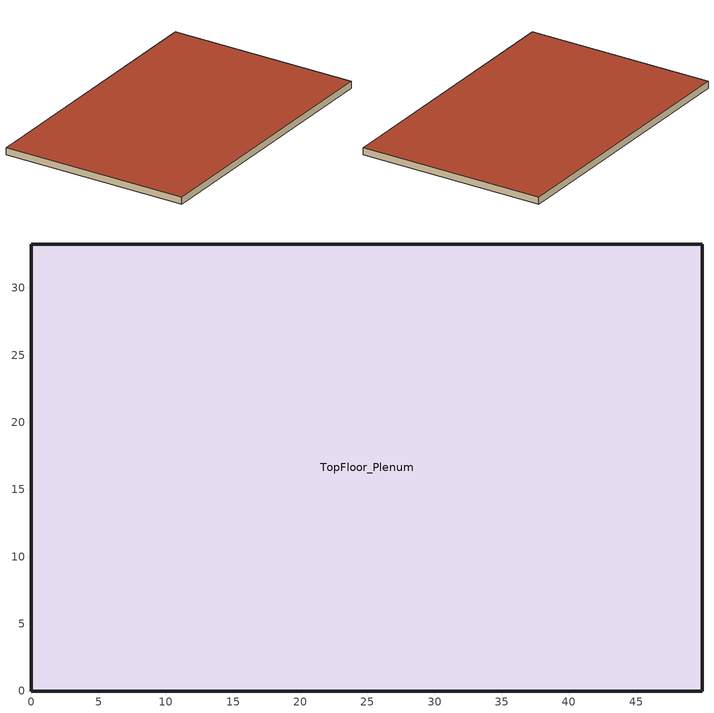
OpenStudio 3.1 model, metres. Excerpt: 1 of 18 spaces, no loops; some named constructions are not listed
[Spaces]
TopFloor_Plenum
 floor to Core_top (TypicalPlenumFloorInterior): 45.34,28.7 45.34,4.57 4.57,4.57 4.57,28.7 z10.67
 floor to Perimeter_top_ZN_1 (TypicalPlenumFloorInterior): 45.34,4.57 49.91,0 0,0 4.57,4.57 z10.67
 floor to Perimeter_top_ZN_2 (TypicalPlenumFloorInterior): 49.91,33.27 49.91,0 45.34,4.57 45.34,28.7 z10.67
 floor to Perimeter_top_ZN_3 (TypicalPlenumFloorInterior): 49.91,33.27 45.34,28.7 4.57,28.7 0,33.27 z10.67
 floor to Perimeter_top_ZN_4 (TypicalPlenumFloorInterior): 0,33.27 4.57,28.7 4.57,4.57 0,0 z10.67
 wall outside (MetalFrameWallU055): 49.91,0 49.91,33.27 0,33.27 0,0 49.91,0 z10.67:11.89
 roof outside (FlatNonresWoodFramingAndOtherRoofU034): 49.91,0 49.91,33.27 0,33.27 0,0 z11.89
[Schedule:Day]
OfficeClgSetptSun: 1, 0, 29.4444, 2, 0, 29.4444, 3, 0, 29.4444, 4, 0, 29.4444, 5, 0, 29.4444, 6, 0, 29.4444, 7, 0, 29.4444, 8, 0, 29.4444, 9, 0, 29.4444, 10, 0, 29.4444, 11, 0, 29.4444, 12, 0, 29.4444, 13, 0, 29.4444, 14, 0, 29.4444, 15, 0, 29.4444, 16, 0, 29.4444, 17, 0, 29.4444, 18, 0, 29.4444, 19, 0, 29.4444, 20, 0, 29.4444, 21, 0, 29.4444, 22, 0, 29.4444, 23, 0, 29.4444, 24, 0, 29.4444
OfficeClgSetptWD: 1, 0, 29.4444, 2, 0, 29.4444, 3, 0, 29.4444, 4, 0, 29.4444, 5, 0, 29.4444, 6, 0, 23.8889, 7, 0, 23.8889, 8, 0, 23.8889, 9, 0, 23.8889, 10, 0, 23.8889, 11, 0, 23.8889, 12, 0, 23.8889, 13, 0, 23.8889, 14, 0, 23.8889, 15, 0, 23.8889, 16, 0, 23.8889, 17, 0, 23.8889, 18, 0, 23.8889, 19, 0, 23.8889, 20, 0, 23.8889, 21, 0, 23.8889, 22, 0, 23.8889, 23, 0, 23.8889, 24, 0, 23.8889
OfficeClgSetptSat: 1, 0, 29.4444, 2, 0, 29.4444, 3, 0, 29.4444, 4, 0, 29.4444, 5, 0, 29.4444, 6, 0, 23.8889, 7, 0, 23.8889, 8, 0, 23.8889, 9, 0, 23.8889, 10, 0, 23.8889, 11, 0, 23.8889, 12, 0, 23.8889, 13, 0, 23.8889, 14, 0, 23.8889, 15, 0, 23.8889, 16, 0, 23.8889, 17, 0, 23.8889, 18, 0, 23.8889, 19, 0, 23.8889, 20, 0, 29.4444, 21, 0, 29.4444, 22, 0, 29.4444, 23, 0, 29.4444, 24, 0, 29.4444
OfficeHtgSetptWD: 1, 0, 15.5556, 2, 0, 15.5556, 3, 0, 15.5556, 4, 0, 15.5556, 5, 0, 15.5556, 6, 0, 21.1111, 7, 0, 21.1111, 8, 0, 21.1111, 9, 0, 21.1111, 10, 0, 21.1111, 11, 0, 21.1111, 12, 0, 21.1111, 13, 0, 21.1111, 14, 0, 21.1111, 15, 0, 21.1111, 16, 0, 21.1111, 17, 0, 21.1111, 18, 0, 21.1111, 19, 0, 21.1111, 20, 0, 21.1111, 21, 0, 21.1111, 22, 0, 21.1111, 23, 0, 21.1111, 24, 0, 21.1111
OfficeHtgSetptSat: 1, 0, 15.5556, 2, 0, 15.5556, 3, 0, 15.5556, 4, 0, 15.5556, 5, 0, 15.5556, 6, 0, 21.1111, 7, 0, 21.1111, 8, 0, 21.1111, 9, 0, 21.1111, 10, 0, 21.1111, 11, 0, 21.1111, 12, 0, 21.1111, 13, 0, 21.1111, 14, 0, 21.1111, 15, 0, 21.1111, 16, 0, 21.1111, 17, 0, 21.1111, 18, 0, 21.1111, 19, 0, 21.1111, 20, 0, 15.5556, 21, 0, 15.5556, 22, 0, 15.5556, 23, 0, 15.5556, 24, 0, 15.5556
